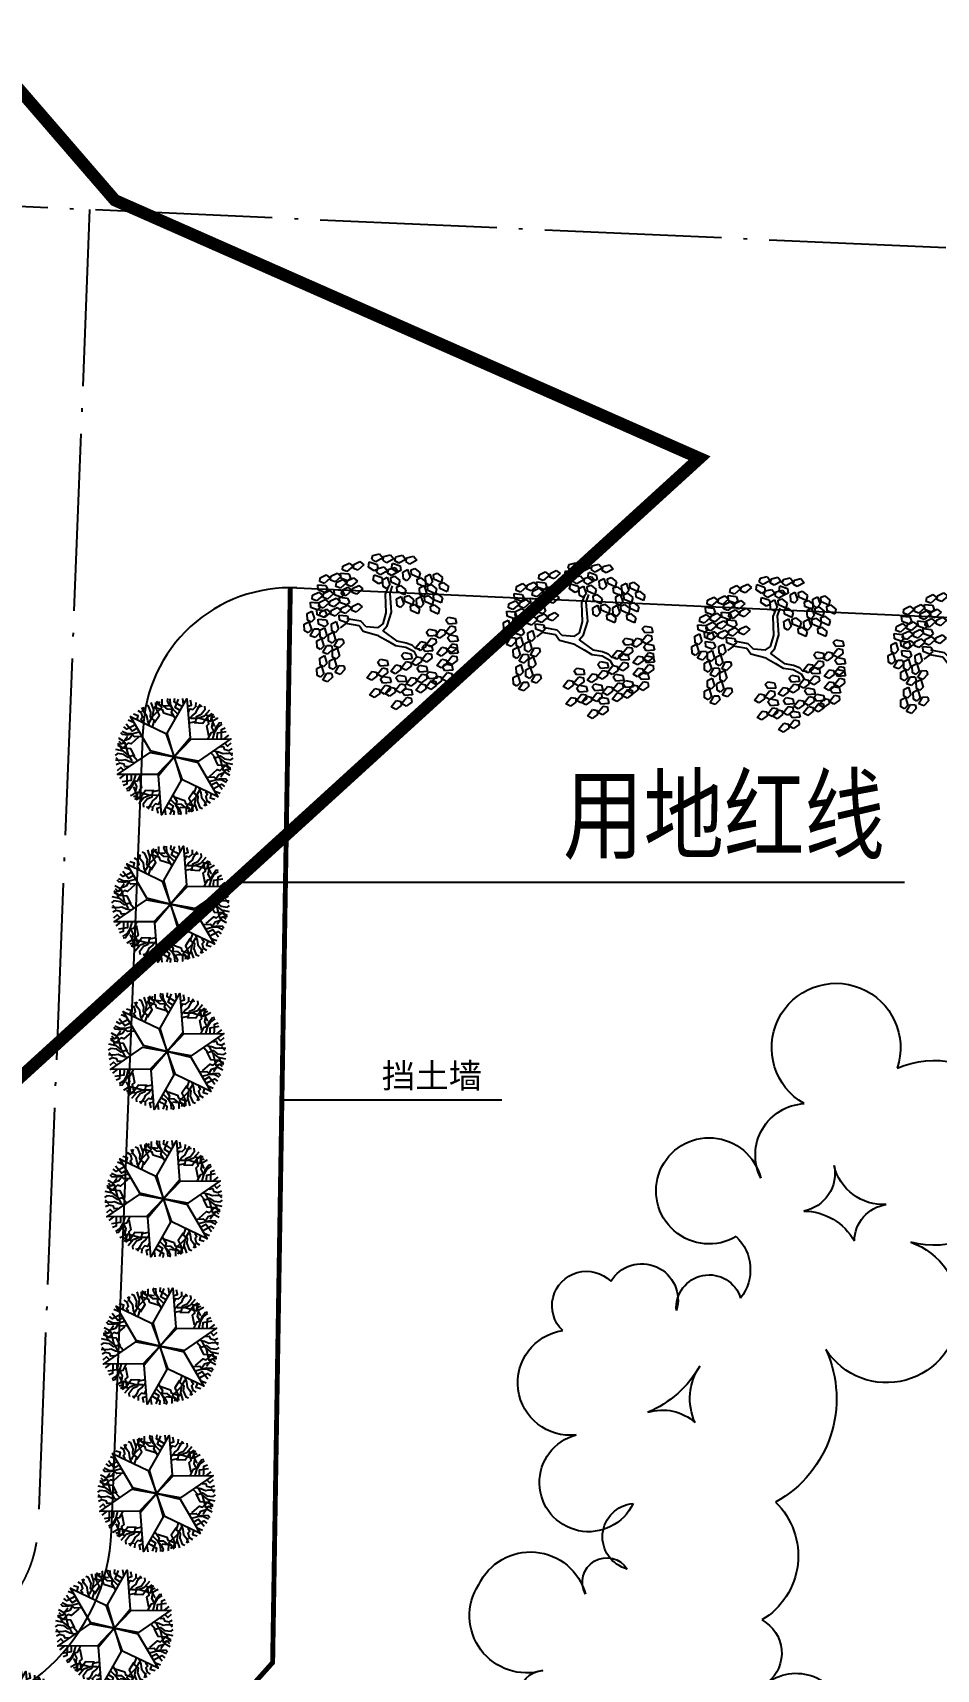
# Model space of a CAD drawing. Extents: x 302512 to 1034855, y -184136 to 410364.
# Drawn here: x 583880 to 620664, y 302794 to 369413 of the extents above; entities that cross this region are included whole.
import ezdxf
from ezdxf.enums import TextEntityAlignment as Align

# ---------------------------------------------------------------- set-up
doc = ezdxf.new("R2010")
doc.units = 0
doc.header["$MEASUREMENT"] = 0
doc.linetypes.add('ACAD_ISO04W100', pattern=[30.5, 24, -3, 0.5, -3])
doc.linetypes.add('DASHED2', pattern=[0.375, 0.25, -0.125])
for name, color, linetype in [('PUB_TEXT', 7, 'Continuous'), ('shu', 74, 'Continuous'), ('TREE2', 84, 'Continuous'), ('WZ', 2, 'Continuous'), ('树', 80, 'Continuous'), ('红线', 20, 'Continuous'), ('道路线', 161, 'Continuous')]:
    doc.layers.add(name, color=color, linetype=linetype)
doc.styles.add('-黑体', font='', dxfattribs={"width": 0.8})
doc.styles.add('DIM', font='txt')
doc.styles.get('-黑体').set_extended_font_data('黑体')

# ---------------------------------------------------------------- blocks, each defined once
blk = doc.blocks.new('Plant126')
for points in [[(-1223, 1445), (-931, 1894), (-1068, 1974), (-1066, 2123)], [(-671, 2000), (-888, 1971), (-1062, 1971), (-1206, 2087)], [(-382, 1639), (-801, 1682), (-859, 1798), (-1163, 1827), (-1163, 2101)], [(-497, 1899), (-686, 1870), (-931, 2000), (-975, 2202), (-989, 2231)], [(-208, 1769), (-628, 2043), (-758, 2217), (-743, 2318)], [(-280, 1581), (-483, 1783), (-469, 1942), (-599, 2087), (-671, 2318)], [(-92, 2101), (-223, 2145), (-469, 2231), (-483, 2390)], [(25, -10), (-469, 887), (23, 2477), (501, 901), (25, -10)], [(-179, 1942), (-382, 2015), (-324, 2390)], [(-63, 2217), (-150, 2448)], [(125, 2188), (269, 2260), (182, 2448)], [(211, 1942), (240, 2087), (356, 2087), (457, 2246), (428, 2405)], [(284, 1639), (385, 1827), (515, 1986), (544, 2145), (631, 2376)], [(327, 1509), (587, 1624), (573, 1841), (747, 1971), (862, 2217), (819, 2333)], [(371, 1725), (645, 1783), (891, 1942), (1050, 2231)], [(515, 2231), (703, 2318)], [(530, 1566), (891, 1624), (1007, 1913), (1181, 2101)], [(920, 1986), (1108, 2000), (1210, 2058)], [(1248, 1165), (1076, 1550), (1147, 1658), (1020, 1936), (1258, 2073)], [(1416, 1597), (1283, 1770), (1196, 1921), (1224, 2104)], [(-1573, 1129), (-1684, 1227), (-1626, 1327), (-1713, 1494), (-1865, 1549)], [(-1274, 1040), (-1386, 1222), (-1458, 1414), (-1582, 1519), (-1739, 1709)], [(-1671, 1537), (-1652, 1743)], [(-1139, 1013), (-1109, 1296), (-1304, 1392), (-1330, 1607), (-1485, 1830), (-1607, 1851)], [(-1305, 1159), (-1218, 1426), (-1233, 1718), (-1404, 2001)], [(-1256, 1765), (-1174, 1935), (-1174, 2052)], [(-1088, 1217), (-957, 1559), (-1150, 1804), (-1226, 2048)], [(660, 1798), (1195, 1769), (1195, 1928), (1325, 2000)], [(1249, 1049), (1323, 1325), (1468, 1392), (1528, 1577), (1692, 1756)], [(1416, 1396), (1296, 1544), (1286, 1822), (1440, 1961), (1458, 1988)], [(1447, 1080), (1476, 1581), (1561, 1780), (1656, 1818)], [(1612, 1142), (1574, 1353), (1928, 1491)], [(1793, 1146), (1766, 1281), (1718, 1537), (1848, 1629)], [(-1862, 946), (-1965, 855), (-2163, 685), (-2308, 752)], [(-1768, 791), (-1932, 652), (-2229, 890)], [(-1948, 1029), (-2192, 1069)], [(24, -8), (-999, 13), (-2130, 1234), (-527, 859), (24, -8)], [(-1829, 1177), (-1819, 1338), (-2025, 1357)], [(24, -11), (554, 865), (2177, 1234), (1051, 33), (24, -11)], [(1807, 804), (1947, 851), (2005, 751), (2193, 742), (2317, 847)], [(1908, 1179), (2065, 1370)], [(1977, 1002), (2112, 913), (2231, 1082)], [(-1890, 494), (-1959, 316), (-2194, 169), (-2391, 232), (-2424, 234)], [(-2064, 394), (-2148, 192), (-2234, 41), (-2407, -26)], [(-1606, 464), (-1854, 122), (-1983, 130), (-2160, -119), (-2398, 19)], [(-1632, 679), (-2080, 453), (-2295, 427), (-2376, 490)], [(-1860, -362), (-2102, 116), (-2240, 37), (-2368, 113)], [(-1506, 523), (-1782, 448), (-1913, 541), (-2103, 500), (-2339, 553)], [(1490, 487), (1720, 319), (1901, 440), (2100, 355), (2371, 377), (2449, 473)], [(1581, 589), (1794, 595), (1997, 562), (2149, 617), (2393, 657)], [(1641, 340), (1872, 56), (2180, 100), (2430, 44)], [(1653, -483), (1900, -141), (2029, -149), (2206, 100), (2444, -37)], [(1699, 557), (1887, 348), (2147, 215), (2477, 222)], [(1907, 343), (2149, -135), (2287, -56), (2415, -132)], [(2111, -413), (2194, -210), (2281, -60), (2453, 7)], [(2199, 211), (2306, 56), (2407, -3)], [(2210, 685), (2379, 566)], [(-1653, -576), (-1840, -367), (-2101, -233), (-2431, -240)], [(-1443, -505), (-1673, -338), (-1854, -458), (-2053, -373), (-2324, -396), (-2403, -491)], [(-1594, -359), (-1825, -74), (-2134, -119), (-2383, -62)], [(-2153, -230), (-2259, -74), (-2360, -16)], [(-1534, -608), (-1747, -614), (-1950, -581), (-2102, -635), (-2346, -676)], [(-2163, -704), (-2332, -584)], [(23, -8), (-507, -883), (-2130, -1253), (-1004, -51), (23, -8)], [(22, -9), (515, -906), (23, -2496), (-454, -920), (22, -9)], [(22, -10), (1045, -32), (2177, -1253), (573, -878), (22, -10)], [(1552, -541), (1829, -467), (1959, -559), (2150, -519), (2386, -572)], [(1679, -698), (2127, -472), (2342, -446), (2422, -509)], [(1815, -810), (1979, -670), (2275, -909)], [(1936, -512), (2005, -335), (2241, -187), (2438, -251), (2470, -253)], [(-1761, -822), (-1900, -869), (-1958, -769), (-2147, -761), (-2270, -866)], [(-1930, -1020), (-2065, -931), (-2185, -1100)], [(-1861, -1198), (-2018, -1388)], [(-1566, -1161), (-1527, -1372), (-1881, -1510)], [(-1747, -1165), (-1719, -1299), (-1671, -1556), (-1802, -1648)], [(-1202, -1068), (-1276, -1344), (-1421, -1411), (-1481, -1596), (-1645, -1774)], [(-1401, -1099), (-1429, -1599), (-1514, -1799), (-1609, -1837)], [(-1201, -1184), (-1029, -1569), (-1100, -1677), (-974, -1955), (-1211, -2092)], [(1135, -1236), (1004, -1578), (1197, -1823), (1273, -2067)], [(1186, -1031), (1156, -1315), (1351, -1411), (1377, -1626), (1532, -1849), (1654, -1869)], [(1352, -1177), (1265, -1444), (1279, -1737), (1450, -2019)], [(1320, -1059), (1432, -1241), (1505, -1433), (1628, -1537), (1785, -1728)], [(1619, -1148), (1730, -1245), (1672, -1346), (1759, -1513), (1912, -1567)], [(1876, -1196), (1866, -1357), (2072, -1376)], [(1909, -964), (2012, -873), (2210, -704), (2355, -771)], [(1995, -1047), (2238, -1088)], [(-1369, -1414), (-1250, -1563), (-1240, -1841), (-1393, -1980), (-1411, -2007)], [(-1370, -1615), (-1236, -1789), (-1149, -1939), (-1177, -2122)], [(-613, -1816), (-1148, -1787), (-1148, -1946), (-1279, -2019)], [(-874, -2004), (-1062, -2019), (-1163, -2077)], [(-483, -1585), (-845, -1643), (-960, -1932), (-1134, -2120)], [(-324, -1744), (-599, -1802), (-845, -1961), (-1004, -2250)], [(-280, -1527), (-541, -1643), (-526, -1860), (-700, -1990), (-816, -2236), (-772, -2351)], [(-237, -1657), (-338, -1845), (-469, -2004), (-497, -2163), (-584, -2395)], [(-165, -1961), (-194, -2105), (-309, -2105), (-411, -2265), (-382, -2424)], [(226, -1961), (428, -2033), (371, -2409)], [(255, -1787), (674, -2062), (804, -2236), (790, -2337)], [(327, -1600), (530, -1802), (515, -1961), (645, -2105), (718, -2337)], [(428, -1657), (848, -1701), (906, -1816), (1210, -1845), (1210, -2120)], [(544, -1918), (732, -1889), (978, -2019), (1021, -2221), (1036, -2250)], [(718, -2019), (935, -1990), (1108, -1990), (1253, -2105)], [(1270, -1464), (977, -1913), (1115, -1993), (1113, -2142)], [(1303, -1784), (1221, -1954), (1221, -2070)], [(1718, -1556), (1699, -1762)], [(-469, -2250), (-657, -2337)], [(-78, -2207), (-223, -2279), (-136, -2467)], [(110, -2236), (197, -2467)], [(139, -2120), (269, -2163), (515, -2250), (530, -2409)]]:
    blk.add_lwpolyline(points)
blk = doc.blocks.new('A$C236B410B')
at = {"layer": '树'}
for centre, radius, start, end in [((9517, 28580), 2229, 16.44268, 216.19359), ((13748, 27800), 2525, 1.56167, 146.0025), ((18966, 26582), 2986, 331.57711, 154.46476), ((3376, 26985), 1762, 350.60123, 235.87182), ((6794, 25245), 2220, 65.40965, 139.14941), ((3262, 24758), 1164, 138.66889, 292.35674), ((21438, 23385), 1782, 262.47349, 85.05312), ((14121, 24179), 2150, 298.69656, 358.6992), ((17467, 24791), 1367, 208.92727, 289.60801), ((3988, 22513), 1201, 103.61814, 271.49577), ((18699, 21827), 1846, 114.75457, 195.04441), ((15572, 20956), 1401, 16.25312, 107.36803), ((20945, 20267), 1376, 326.3242, 79.13008), ((3555, 20072), 1324, 69.48976, 235.3215), ((6985, 22794), 2113, 232.23491, 291.01461), ((3522, 17798), 3970, 19.51936, 56.88138), ((8986, 19554), 1775, 134.44059, 193.9994), ((10095, 17725), 1798, 191.16624, 61.32958), ((12179, 19328), 1222, 181.17349, 341.54516), ((21959, 16776), 2731, 342.25045, 87.23896), ((2248, 16779), 2273, 75.90254, 8.58099), ((13771, 18162), 891, 119.03476, 295.73802), ((6411, 17279), 1923, 184.80009, 2.94059), ((14577, 15317), 2085, 101.60718, 241.23839), ((14818, 15163), 2085, 233.36082, 12.99204), ((17740, 15613), 891, 178.8612, 355.56445), ((24487, 11612), 4332, 3.69172, 89.036), ((19463, 14652), 1222, 133.05406, 293.42573), ((18874, 12090), 1798, 53.26964, 283.43298), ((31444, 11671), 2643, 317.59185, 175.23054), ((21667, 12591), 1775, 280.59982, 340.15863), ((25446, 12121), 2113, 183.58461, 242.36431), ((22345, 6893), 3970, 57.71783, 95.07985), ((35693, 7415), 3376, 274.37783, 132.87831), ((20001, 8554), 1923, 111.65863, 289.79913), ((25769, 8530), 1201, 203.10345, 10.98108), ((26265, 7217), 1686, 342.16955, 66.07267), ((29450, 8928), 2150, 298.69656, 358.6992), ((32796, 9541), 1367, 208.92727, 289.60801), ((23730, 7120), 1324, 239.27772, 45.10945), ((34028, 6577), 1846, 114.75457, 195.04441), ((21850, 6354), 1260, 161.91316, 342.80174), ((27782, 4762), 1941, 87.39358, 14.24376), ((30901, 5706), 1401, 16.25312, 107.36803), ((31547, 5295), 1885, 181.68135, 295.11488), ((34338, 2334), 2353, 147.79184, 46.7367)]:
    blk.add_arc(centre, radius, start, end, dxfattribs=at)
blk = doc.blocks.new('M_F18')
for p, q in [((-1054, 1505), (-932, 1605)), ((-824, 1552), (-933, 1400)), ((-932, 1605), (-824, 1552)), ((-817, 1597), (-695, 1697)), ((-805, 1506), (-817, 1597)), ((-586, 1644), (-696, 1492)), ((-695, 1697), (-586, 1644)), ((-2, 1553), (59, 1699)), ((52, 1478), (-2, 1553)), ((59, 1699), (179, 1703)), ((179, 1703), (155, 1517)), ((208, 1557), (250, 1658)), ((327, 1412), (208, 1557)), ((250, 1658), (341, 1647)), ((341, 1647), (406, 1503)), ((410, 1506), (470, 1652)), ((470, 1652), (591, 1656)), ((591, 1656), (566, 1470)), ((620, 1510), (662, 1612)), ((662, 1612), (753, 1600)), ((681, 1450), (742, 1595)), ((742, 1595), (863, 1600)), ((753, 1600), (818, 1456)), ((863, 1600), (838, 1414)), ((891, 1454), (933, 1555)), ((933, 1555), (1024, 1544)), ((1024, 1544), (1090, 1400)), ((-1067, 1335), (-881, 1359)), ((-1032, 1219), (-1067, 1335)), ((-1042, 1414), (-1054, 1505)), ((-933, 1400), (-1042, 1414)), ((-875, 1198), (-1032, 1219)), ((-1027, 1109), (-905, 1209)), ((-797, 1156), (-906, 1004)), ((-905, 1209), (-797, 1156)), ((-881, 1359), (-817, 1269)), ((-817, 1269), (-875, 1198)), ((-839, 1147), (-653, 1171)), ((-804, 1031), (-839, 1147)), ((-827, 1317), (-704, 1418)), ((-814, 1226), (-827, 1317)), ((-705, 1212), (-814, 1226)), ((-696, 1492), (-805, 1506)), ((-596, 1365), (-705, 1212)), ((-704, 1418), (-596, 1365)), ((-653, 1171), (-589, 1082)), ((-590, 1196), (-468, 1296)), ((-578, 1105), (-590, 1196)), ((-589, 1409), (-467, 1509)), ((-577, 1318), (-589, 1409)), ((-468, 1304), (-577, 1318)), ((-359, 1243), (-469, 1090)), ((-358, 1456), (-468, 1304)), ((-468, 1296), (-359, 1243)), ((-467, 1509), (-358, 1456)), ((-353, 1287), (-231, 1387)), ((-340, 1196), (-353, 1287)), ((-232, 1182), (-340, 1196)), ((-122, 1334), (-232, 1182)), ((-231, 1387), (-122, 1334)), ((155, 1517), (52, 1478)), ((182, 1055), (243, 1201)), ((236, 1304), (277, 1406)), ((355, 1159), (236, 1304)), ((243, 1201), (363, 1206)), ((277, 1406), (369, 1394)), ((406, 1503), (327, 1412)), ((363, 1206), (339, 1019)), ((434, 1250), (355, 1159)), ((369, 1394), (434, 1250)), ((392, 1059), (434, 1161)), ((464, 1432), (410, 1506)), ((434, 1161), (525, 1149)), ((566, 1470), (464, 1432)), ((525, 1149), (590, 1006)), ((739, 1365), (620, 1510)), ((647, 1257), (689, 1359)), ((767, 1112), (647, 1257)), ((735, 1375), (681, 1450)), ((689, 1359), (780, 1347)), ((838, 1414), (735, 1375)), ((818, 1456), (739, 1365)), ((846, 1204), (767, 1112)), ((780, 1347), (846, 1204)), ((1010, 1309), (891, 1454)), ((919, 1201), (961, 1302)), ((1038, 1056), (919, 1201)), ((961, 1302), (1052, 1291)), ((1090, 1400), (1010, 1309)), ((1117, 1147), (1038, 1056)), ((1041, 1252), (1101, 1398)), ((1095, 1178), (1041, 1252)), ((1052, 1291), (1117, 1147)), ((1197, 1217), (1095, 1178)), ((1101, 1398), (1222, 1403)), ((1222, 1403), (1197, 1217)), ((1251, 1257), (1292, 1358)), ((1370, 1111), (1251, 1257)), ((1292, 1358), (1384, 1347)), ((1449, 1203), (1370, 1111)), ((1384, 1347), (1449, 1203)), ((-1625, 804), (-1517, 858)), ((-1619, 646), (-1625, 804)), ((-1554, 1048), (-1446, 1103)), ((-1548, 890), (-1554, 1048)), ((-1468, 845), (-1548, 890)), ((-1517, 858), (-1462, 679)), ((-1391, 923), (-1468, 845)), ((-1446, 1103), (-1391, 923)), ((-1278, 847), (-1091, 871)), ((-1242, 731), (-1278, 847)), ((-1265, 1017), (-1143, 1117)), ((-1252, 926), (-1265, 1017)), ((-1144, 912), (-1252, 926)), ((-1034, 1064), (-1144, 912)), ((-1143, 1117), (-1034, 1064)), ((-1091, 871), (-1027, 781)), ((-1027, 781), (-1086, 710)), ((-1015, 1018), (-1027, 1109)), ((-906, 1004), (-1015, 1018)), ((-647, 1010), (-804, 1031)), ((-686, 745), (-564, 845)), ((-589, 1082), (-647, 1010)), ((-603, 1025), (-417, 1049)), ((-567, 909), (-603, 1025)), ((-469, 1090), (-578, 1105)), ((-411, 888), (-567, 909)), ((-456, 792), (-565, 639)), ((-564, 845), (-456, 792)), ((-449, 837), (-327, 937)), ((-437, 746), (-449, 837)), ((-417, 1049), (-353, 960)), ((-353, 960), (-411, 888)), ((-218, 884), (-328, 731)), ((-327, 937), (-218, 884)), ((236, 981), (182, 1055)), ((339, 1019), (236, 981)), ((511, 914), (392, 1059)), ((420, 806), (461, 908)), ((539, 661), (420, 806)), ((461, 908), (553, 897)), ((506, 886), (567, 1032)), ((560, 812), (506, 886)), ((590, 1006), (511, 914)), ((553, 897), (618, 753)), ((663, 851), (560, 812)), ((567, 1032), (688, 1037)), ((688, 1037), (663, 851)), ((716, 890), (758, 992)), ((835, 745), (716, 890)), ((758, 992), (849, 981)), ((914, 837), (835, 745)), ((849, 981), (914, 837)), ((953, 670), (1014, 816)), ((1014, 816), (1134, 821)), ((1134, 821), (1110, 635)), ((1146, 858), (1206, 1004)), ((1200, 784), (1146, 858)), ((1163, 675), (1205, 776)), ((1303, 822), (1200, 784)), ((1205, 776), (1296, 765)), ((1206, 1004), (1327, 1008)), ((1278, 1004), (1320, 1105)), ((1397, 859), (1278, 1004)), ((1296, 765), (1361, 621)), ((1327, 1008), (1303, 822)), ((1320, 1105), (1411, 1094)), ((1356, 862), (1398, 964)), ((1475, 717), (1356, 862)), ((1477, 950), (1397, 859)), ((1398, 964), (1489, 952)), ((1411, 1094), (1477, 950)), ((1554, 809), (1475, 717)), ((1489, 952), (1554, 809)), ((-1694, 532), (-1586, 586)), ((-1689, 374), (-1694, 532)), ((-1539, 601), (-1619, 646)), ((-1531, 407), (-1609, 329)), ((-1586, 586), (-1531, 407)), ((-1462, 679), (-1539, 601)), ((-1491, 533), (-1397, 695)), ((-1377, 491), (-1491, 533)), ((-1449, 334), (-1342, 389)), ((-1397, 695), (-1287, 692)), ((-1379, 579), (-1271, 633)), ((-1373, 421), (-1379, 579)), ((-1266, 603), (-1377, 491)), ((-1293, 376), (-1373, 421)), ((-1342, 389), (-1286, 209)), ((-1216, 454), (-1293, 376)), ((-1287, 692), (-1266, 603)), ((-1271, 633), (-1216, 454)), ((-1086, 710), (-1242, 731)), ((-1186, 520), (-1064, 620)), ((-1174, 429), (-1186, 520)), ((-1065, 414), (-1174, 429)), ((-955, 567), (-1065, 414)), ((-1064, 620), (-955, 567)), ((-824, 338), (-981, 432)), ((-949, 611), (-826, 711)), ((-936, 520), (-949, 611)), ((-827, 506), (-936, 520)), ((-718, 658), (-827, 506)), ((-826, 711), (-718, 658)), ((-699, 574), (-513, 598)), ((-664, 459), (-699, 574)), ((-674, 654), (-686, 745)), ((-565, 639), (-674, 654)), ((-507, 438), (-664, 459)), ((-513, 598), (-449, 509)), ((-449, 509), (-507, 438)), ((-328, 731), (-437, 746)), ((289, 263), (377, 469)), ((377, 469), (456, 591)), ((394, 216), (473, 441)), ((456, 591), (543, 648)), ((473, 441), (605, 601)), ((618, 753), (539, 661)), ((543, 648), (578, 751)), ((594, 379), (654, 525)), ((605, 601), (754, 648)), ((654, 525), (775, 530)), ((744, 638), (786, 739)), ((863, 492), (744, 638)), ((775, 530), (750, 344)), ((786, 739), (877, 728)), ((804, 383), (846, 485)), ((923, 238), (804, 383)), ((846, 485), (937, 474)), ((942, 584), (863, 492)), ((877, 728), (942, 584)), ((937, 474), (1002, 330)), ((1007, 596), (953, 670)), ((1110, 635), (1007, 596)), ((1282, 529), (1163, 675)), ((1191, 422), (1232, 523)), ((1310, 277), (1191, 422)), ((1232, 523), (1324, 512)), ((1361, 621), (1282, 529)), ((1324, 512), (1389, 368)), ((1383, 609), (1425, 711)), ((1503, 464), (1383, 609)), ((1425, 711), (1516, 699)), ((1582, 556), (1503, 464)), ((1516, 699), (1582, 556)), ((-1765, 287), (-1657, 342)), ((-1759, 129), (-1765, 287)), ((-1679, 84), (-1759, 129)), ((-1609, 329), (-1689, 374)), ((-1602, 162), (-1679, 84)), ((-1657, 342), (-1602, 162)), ((-1631, 16), (-1537, 179)), ((-1517, -25), (-1631, 16)), ((-1537, 179), (-1428, 176)), ((-1406, 86), (-1517, -25)), ((-1444, 176), (-1449, 334)), ((-1364, 131), (-1444, 176)), ((-1428, 176), (-1406, 86)), ((-1286, 209), (-1364, 131)), ((-1316, 63), (-1222, 226)), ((-1202, 21), (-1316, 63)), ((-1222, 226), (-1112, 223)), ((-1091, 133), (-1202, 21)), ((-1199, 349), (-1012, 373)), ((-1163, 234), (-1199, 349)), ((-1007, 213), (-1163, 234)), ((-1112, 223), (-1091, 133)), ((-1012, 373), (-949, 284)), ((-949, 284), (-1007, 213)), ((-824, 235), (-990, 347)), ((-386, 282), (-824, 338)), ((-394, 159), (-824, 235)), ((-158, 37), (-394, 159)), ((-96, 122), (-386, 282)), ((-96, -103), (-158, 37)), ((0, 0), (-96, 122)), ((0, 0), (289, 263)), ((88, -122), (254, 66)), ((254, 66), (394, 216)), ((648, 305), (594, 379)), ((750, 344), (648, 305)), ((831, 131), (873, 232)), ((951, -15), (831, 131)), ((873, 232), (964, 221)), ((1002, 330), (923, 238)), ((1030, 77), (951, -15)), ((964, 221), (1030, 77)), ((1076, 145), (1136, 291)), ((1130, 70), (1076, 145)), ((1232, 109), (1130, 70)), ((1136, 291), (1257, 295)), ((1257, 295), (1232, 109)), ((1286, 149), (1327, 250)), ((1405, 4), (1286, 149)), ((1389, 368), (1310, 277)), ((1327, 250), (1419, 239)), ((1484, 95), (1405, 4)), ((1409, 220), (1469, 366)), ((1463, 145), (1409, 220)), ((1419, 239), (1484, 95)), ((1565, 184), (1463, 145)), ((1469, 366), (1590, 370)), ((1590, 370), (1565, 184)), ((1619, 224), (1660, 325)), ((1738, 79), (1619, 224)), ((1646, -29), (1688, 72)), ((1660, 325), (1752, 314)), ((1688, 72), (1779, 61)), ((1817, 170), (1738, 79)), ((1752, 314), (1817, 170)), ((1779, 61), (1845, -83)), ((-1703, -450), (-1609, -374)), ((-1686, -196), (-1592, -120)), ((-1647, -349), (-1686, -196)), ((-1559, -377), (-1647, -349)), ((-1609, -374), (-1517, -538)), ((-1592, -120), (-1500, -284)), ((-1500, -284), (-1559, -377)), ((-1344, -422), (-1250, -345)), ((-1250, -345), (-1158, -509)), ((-1143, -337), (-1049, -261)), ((-1104, -490), (-1143, -337)), ((-1049, -261), (-957, -425)), ((-740, -431), (-646, -355)), ((-646, -355), (-554, -519)), ((-175, -366), (-324, -460)), ((-96, -103), (-175, -366)), ((88, -122), (-79, -451)), ((629, -193), (689, -48)), ((683, -268), (629, -193)), ((785, -229), (683, -268)), ((689, -48), (810, -43)), ((810, -43), (785, -229)), ((839, -189), (881, -88)), ((958, -334), (839, -189)), ((866, -442), (908, -341)), ((881, -88), (972, -99)), ((908, -341), (999, -352)), ((1037, -243), (958, -334)), ((972, -99), (1037, -243)), ((999, -352), (1065, -496)), ((1032, -212), (1092, -66)), ((1086, -287), (1032, -212)), ((1188, -248), (1086, -287)), ((1092, -66), (1213, -62)), ((1213, -62), (1188, -248)), ((1242, -208), (1284, -106)), ((1361, -353), (1242, -208)), ((1269, -461), (1311, -359)), ((1284, -106), (1375, -118)), ((1311, -359), (1402, -371)), ((1313, -104), (1355, -3)), ((1432, -249), (1313, -104)), ((1355, -3), (1446, -14)), ((1440, -262), (1361, -353)), ((1375, -118), (1440, -262)), ((1402, -371), (1468, -515)), ((1512, -158), (1432, -249)), ((1446, -14), (1512, -158)), ((1765, -174), (1646, -29)), ((1845, -83), (1765, -174)), ((-1664, -603), (-1703, -450)), ((-1576, -631), (-1664, -603)), ((-1517, -538), (-1576, -631)), ((-1528, -769), (-1434, -693)), ((-1515, -687), (-1458, -508)), ((-1395, -704), (-1515, -687)), ((-1458, -508), (-1350, -488)), ((-1434, -693), (-1342, -857)), ((-1310, -571), (-1395, -704)), ((-1361, -675), (-1267, -599)), ((-1322, -828), (-1361, -675)), ((-1350, -488), (-1310, -571)), ((-1305, -575), (-1344, -422)), ((-1217, -602), (-1305, -575)), ((-1267, -599), (-1175, -763)), ((-1158, -509), (-1217, -602)), ((-1173, -912), (-1116, -733)), ((-1160, -591), (-1066, -515)), ((-1121, -744), (-1160, -591)), ((-1033, -771), (-1121, -744)), ((-1116, -733), (-1008, -713)), ((-1016, -517), (-1104, -490)), ((-1066, -515), (-974, -679)), ((-974, -679), (-1033, -771)), ((-957, -425), (-1016, -517)), ((-1008, -713), (-968, -796)), ((-972, -828), (-915, -649)), ((-915, -649), (-807, -629)), ((-767, -711), (-852, -844)), ((-807, -629), (-767, -711)), ((-757, -685), (-663, -609)), ((-718, -838), (-757, -685)), ((-701, -584), (-740, -431)), ((-613, -611), (-701, -584)), ((-663, -609), (-571, -773)), ((-554, -519), (-613, -611)), ((-569, -922), (-512, -743)), ((-512, -743), (-404, -723)), ((-324, -460), (-447, -761)), ((-404, -723), (-364, -805)), ((-228, -516), (-342, -807)), ((-79, -451), (-228, -516)), ((986, -587), (866, -442)), ((1065, -496), (986, -587)), ((1389, -606), (1269, -461)), ((1468, -515), (1389, -606)), ((-1545, -1023), (-1451, -947)), ((-1506, -1176), (-1545, -1023)), ((-1489, -922), (-1528, -769)), ((-1401, -949), (-1489, -922)), ((-1451, -947), (-1359, -1111)), ((-1359, -1111), (-1419, -1203)), ((-1342, -857), (-1401, -949)), ((-1357, -1260), (-1300, -1081)), ((-1235, -856), (-1322, -828)), ((-1300, -1081), (-1192, -1061)), ((-1175, -763), (-1235, -856)), ((-1192, -1061), (-1152, -1143)), ((-1053, -929), (-1173, -912)), ((-1169, -1023), (-1075, -946)), ((-1130, -1176), (-1169, -1023)), ((-1075, -946), (-983, -1110)), ((-968, -796), (-1053, -929)), ((-983, -1110), (-1042, -1203)), ((-985, -1164), (-891, -1088)), ((-852, -844), (-972, -828)), ((-967, -910), (-873, -834)), ((-928, -1063), (-967, -910)), ((-841, -1090), (-928, -1063)), ((-891, -1088), (-799, -1251)), ((-873, -834), (-782, -998)), ((-782, -998), (-841, -1090)), ((-765, -1182), (-671, -1106)), ((-748, -929), (-654, -852)), ((-709, -1082), (-748, -929)), ((-630, -865), (-718, -838)), ((-621, -1109), (-709, -1082)), ((-671, -1106), (-580, -1270)), ((-654, -852), (-562, -1016)), ((-571, -773), (-630, -865)), ((-562, -1016), (-621, -1109)), ((-449, -938), (-569, -922)), ((-364, -805), (-449, -938)), ((-434, -1022), (-248, -1004)), ((-403, -1138), (-434, -1022)), ((-247, -1164), (-403, -1138)), ((-342, -807), (-272, -958)), ((-248, -1004), (-187, -1095)), ((-187, -1095), (-247, -1164)), ((-209, -1140), (-22, -1122)), ((-26, -1056), (0, -949)), ((115, -1180), (-26, -1056)), ((-22, -1122), (38, -1214)), ((0, -949), (91, -946)), ((91, -946), (179, -1077)), ((179, -1077), (115, -1180)), ((170, -1125), (357, -1107)), ((202, -1241), (170, -1125)), ((357, -1107), (418, -1198)), ((579, -1159), (604, -1052)), ((604, -1052), (696, -1049)), ((696, -1049), (783, -1181)), ((-1419, -1203), (-1506, -1176)), ((-1237, -1276), (-1357, -1260)), ((-1152, -1143), (-1237, -1276)), ((-1186, -1276), (-1092, -1200)), ((-1147, -1429), (-1186, -1276)), ((-1059, -1457), (-1147, -1429)), ((-1042, -1203), (-1130, -1176)), ((-1092, -1200), (-1000, -1364)), ((-1000, -1364), (-1059, -1457)), ((-998, -1513), (-941, -1334)), ((-878, -1530), (-998, -1513)), ((-946, -1317), (-985, -1164)), ((-858, -1344), (-946, -1317)), ((-941, -1334), (-833, -1314)), ((-793, -1397), (-878, -1530)), ((-799, -1251), (-858, -1344)), ((-833, -1314), (-793, -1397)), ((-797, -1400), (-739, -1221)), ((-677, -1417), (-797, -1400)), ((-785, -1519), (-598, -1501)), ((-726, -1335), (-765, -1182)), ((-739, -1221), (-631, -1201)), ((-639, -1363), (-726, -1335)), ((-592, -1284), (-677, -1417)), ((-580, -1270), (-639, -1363)), ((-631, -1201), (-592, -1284)), ((-598, -1501), (-537, -1593)), ((-577, -1419), (-520, -1240)), ((-458, -1436), (-577, -1419)), ((-520, -1240), (-412, -1220)), ((-372, -1303), (-458, -1436)), ((-412, -1220), (-372, -1303)), ((-376, -1553), (-351, -1446)), ((-351, -1446), (-259, -1443)), ((-347, -1312), (-160, -1295)), ((-315, -1429), (-347, -1312)), ((-159, -1455), (-315, -1429)), ((-259, -1443), (-172, -1575)), ((-178, -1257), (-209, -1140)), ((-22, -1283), (-178, -1257)), ((-160, -1295), (-99, -1386)), ((-99, -1386), (-159, -1455)), ((-122, -1431), (65, -1413)), ((-90, -1547), (-122, -1431)), ((38, -1214), (-22, -1283)), ((62, -1347), (87, -1240)), ((203, -1471), (62, -1347)), ((65, -1413), (126, -1504)), ((126, -1504), (66, -1574)), ((87, -1240), (179, -1237)), ((179, -1237), (266, -1368)), ((357, -1268), (202, -1241)), ((266, -1368), (203, -1471)), ((284, -1444), (471, -1426)), ((316, -1561), (284, -1444)), ((418, -1198), (357, -1268)), ((395, -1243), (582, -1225)), ((427, -1360), (395, -1243)), ((583, -1386), (427, -1360)), ((471, -1426), (532, -1518)), ((532, -1518), (471, -1587)), ((719, -1283), (579, -1159)), ((582, -1225), (643, -1317)), ((643, -1317), (583, -1386)), ((693, -1478), (718, -1371)), ((833, -1603), (693, -1478)), ((718, -1371), (810, -1368)), ((783, -1181), (719, -1283)), ((810, -1368), (897, -1500)), ((897, -1500), (833, -1603)), ((-753, -1636), (-785, -1519)), ((-598, -1662), (-753, -1636)), ((-537, -1593), (-598, -1662)), ((-560, -1637), (-373, -1620)), ((-528, -1754), (-560, -1637)), ((-372, -1780), (-528, -1754)), ((-236, -1678), (-376, -1553)), ((-373, -1620), (-312, -1711)), ((-312, -1711), (-372, -1780)), ((-172, -1575), (-236, -1678)), ((66, -1574), (-90, -1547)), ((471, -1587), (316, -1561)), ((509, -1562), (696, -1544)), ((541, -1679), (509, -1562)), ((697, -1705), (541, -1679)), ((696, -1544), (757, -1636)), ((757, -1636), (697, -1705))]:
    blk.add_line(p, q)
at = {"width": 0.8, "flags": 9}
for tag in ['XSIZE', 'YSIZE']:
    blk.add_attdef(tag, (0, 0), '', height=0.5, dxfattribs=at)
at = {"style": 'DIM', "flags": 1}
for tag in ['YVALUE', 'XVALUE']:
    blk.add_attdef(tag, (0, 0), '', height=0.02, dxfattribs=at)
blk = doc.blocks.new('Z')
at = {"layer": 'TREE2', "xscale": 1.755, "yscale": 1.755, "zscale": 1.755}
blk.add_blockref('M_F18', (0, 0), dxfattribs=at)

msp = doc.modelspace()

# ---------------------------------------------------------------- linework, layer by layer
for p, q in [((619369, 334817), (592070, 334817)), ((602977, 325967), (594034, 325967))]:
    msp.add_line(p, q)
at = {"linetype": 'DASHED2', "ltscale": 3000}
msp.add_lwpolyline([(594367, 346821, 200, 200, 0), (593647, 303066, 200, 200, 0), (590199, 299200, 200, 200, 0), (590330, 283889, 200, 200, 0)], format="xyseb", dxfattribs=at)
at = {"layer": 'PUB_TEXT', "linetype": 'DASHED2', "ltscale": 11501}
msp.add_lwpolyline([(679157, 151273, 500, 500, 0), (674477, 179623, 500, 500, 0), (570707, 177823, 500, 500, 0), (555677, 191093, 500, 500, 0), (576317, 296223, 500, 500, 0), (582277, 325893, 500, 500, 0), (611027, 352093, 500, 500, 0), (587227, 362593, 500, 500, 0), (568227, 384593, 500, 500, 0), (507727, 367093, 500, 500, 0), (519927, 321593, 500, 500, 0), (525257, 322673, 500, 500, 0), (524047, 295193, 500, 500, 0), (523197, 273733, 500, 500, 0), (513647, 246793, 500, 500, 0), (511727, 220833, 500, 500, 0), (509167, 213603, 500, 500, 0), (488787, 113993, 500, 500, 0), (505977, 97613, 500, 500, 0), (504767, 88883, 500, 500, 0), (517387, 66043, 500, 500, 0), (535207, 49083, 500, 500, 0), (563797, 36593, 500, 500, 0), (551657, 5253, 500, 500, 0)], format="xyseb", dxfattribs=at)
at = {"layer": 'WZ'}
msp.add_line((594637, 346814), (680791, 342931), dxfattribs=at)
at = {"layer": '红线', "linetype": 'ACAD_ISO04W100', "ltscale": 300}
msp.add_line((586198, 362222), (584095, 308548), dxfattribs=at)
msp.add_lwpolyline([(449328, 368337), (681531, 357962)], dxfattribs=at)
msp.add_arc((579099, 308744), 5000, 268.398, 357.75586, dxfattribs=at)
at = {"layer": '道路线'}
msp.add_line((587093, 308430), (588371, 341056), dxfattribs=at)
for centre, radius, start, end in [((594367, 340821), 6000, 87.41925, 177.75586), ((579099, 308744), 8000, 268.398, 357.75586)]:
    msp.add_arc(centre, radius, start, end, dxfattribs=at)

# ---------------------------------------------------------------- block references
at = {"rotation": 281.7879921108476}
for p in [(598140, 345062), (606132, 344701), (613914, 344144), (621906, 343784)]:
    msp.add_blockref('Z', p, dxfattribs=at)
at = {"extrusion": (0, 0, -1), "xscale": 1.11384, "yscale": 1.11384, "zscale": -1.11384, "rotation": 151.8840511526616}
msp.add_blockref('A$C236B410B', (-581626, 312365), dxfattribs=at)
at = {"layer": 'shu', "xscale": 0.9719999999999756, "yscale": 0.9719999999999756, "zscale": 0.9719999999999756, "rotation": 347.5246015080592}
for p in [(589619, 339954), (589474, 333956), (589330, 327957), (589185, 321959), (589041, 315961), (588897, 309962), (587181, 304480), (583056, 300358)]:
    msp.add_blockref('Plant126', p, dxfattribs=at)

# ---------------------------------------------------------------- texts
at = {"layer": 'WZ', "style": '-黑体', "width": 0.8}
msp.add_text('用地红线', height=3000, dxfattribs=at).set_placement((612019, 337639), align=Align.MIDDLE)
at = {"layer": 'WZ', "style": '-黑体'}
msp.add_text('挡土墙', height=1000, dxfattribs=at).set_placement((600134, 326977), align=Align.MIDDLE)

doc.saveas('drawing.dxf')
